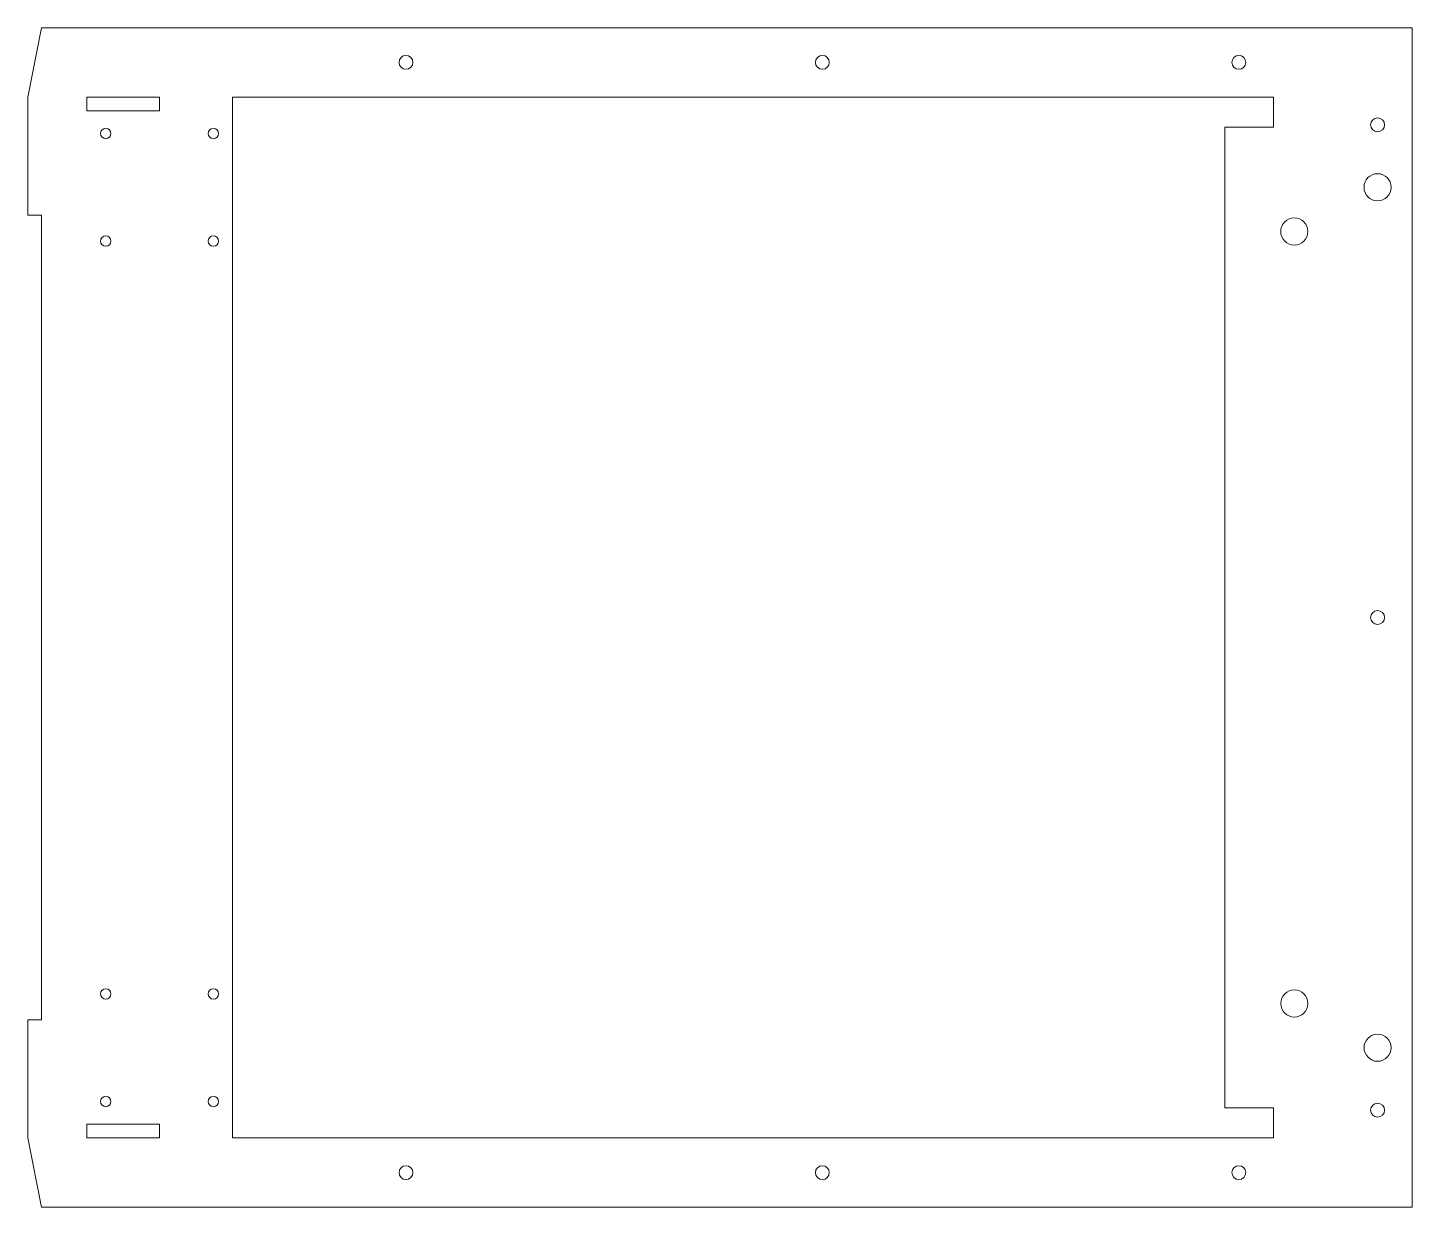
# Model space of a CAD drawing. Header units: millimetres. Extents: x -229 to 170, y -170 to 170.
import ezdxf

# ---------------------------------------------------------------- set-up
doc = ezdxf.new("R2010")
doc.units = ezdxf.units.MM

msp = doc.modelspace()

# ---------------------------------------------------------------- linework, layer by layer
at = {"color": 7, "linetype": 'Continuous', "lineweight": 15}
for p, q in [((-225, 170), (-229, 150)), ((-225, 170), (170, 170)), ((170, 170), (170, -170)), ((-229, 150), (-229, 116)), ((-191, 150), (-212, 150)), ((-212, 150), (-212, 146)), ((-191, 150), (-191, 146)), ((-170, -150), (-170, 150)), ((130, 150), (-170, 150)), ((130, 141.3), (130, 150)), ((-212, 146), (-191, 146)), ((116, 141.3), (116, -141.3)), ((116, 141.3), (130, 141.3)), ((-229, 116), (-225, 116)), ((-225, 116), (-225, -116)), ((-229, -116), (-225, -116)), ((-229, -116), (-229, -150)), ((116, -141.3), (130, -141.3)), ((130, -141.3), (130, -150)), ((-212, -150), (-212, -146)), ((-212, -146), (-191, -146)), ((-191, -150), (-191, -146)), ((-225, -170), (-229, -150)), ((-191, -150), (-212, -150)), ((130, -150), (-170, -150)), ((170, -170), (-225, -170))]:
    msp.add_line(p, q, dxfattribs=at)
for centre, radius in [((-120, 160), 2), ((0, 160), 2), ((120, 160), 2), ((160, 142), 2), ((-206.5, 139.5), 1.5), ((-175.5, 139.5), 1.5), ((160, 124), 3.92), ((136, 111.25), 3.92), ((-206.5, 108.5), 1.5), ((-175.5, 108.5), 1.5), ((160, 0), 2), ((-206.5, -108.5), 1.5), ((-175.5, -108.5), 1.5), ((136, -111.25), 3.91), ((160, -124), 3.91), ((-206.5, -139.5), 1.5), ((-175.5, -139.5), 1.5), ((160, -142), 2), ((-120, -160), 2), ((0, -160), 2), ((120, -160), 2)]:
    msp.add_circle(centre, radius, dxfattribs=at)

doc.saveas('drawing.dxf')
